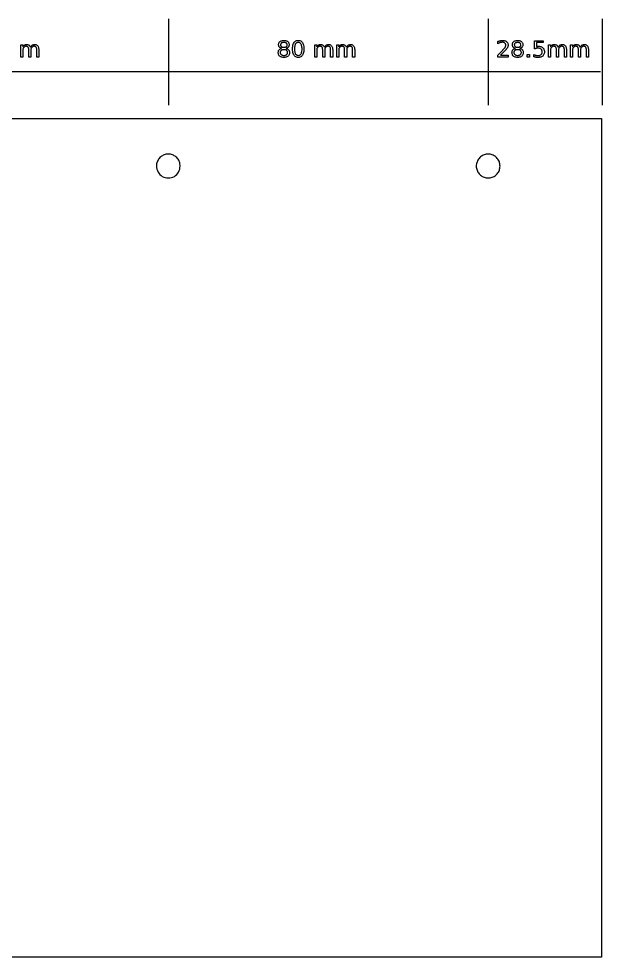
# Model space of a CAD drawing. Extents: x -91 to 206, y 120 to 354.
# Drawn here: x 60.6 to 206.5, y 119.5 to 354.3 of the extents above; entities that cross this region are included whole.
import ezdxf

# ---------------------------------------------------------------- set-up
doc = ezdxf.new("R2010")
doc.units = 0
doc.layers.get('0').update_dxf_attribs({"linetype": 'CONTINUOUS'})

msp = doc.modelspace()

# ---------------------------------------------------------------- linework, layer by layer
at = {"color": 5}
for points in [[(97.996888, 354.309835), (97.996888, 332.664679)], [(177.996888, 354.309835), (177.996888, 332.664679)], [(206.496888, 354.309835), (206.496888, 332.664679)], [(61.572118, 346.45242), (61.572118, 344.707824), (61.062238, 344.707824), (61.062238, 347.794629), (61.572118, 347.794629), (61.572118, 347.315072)], [(135.086028, 346.452428), (135.086028, 344.707831), (134.576158, 344.707831), (134.576158, 347.794637), (135.086028, 347.794637), (135.086028, 347.31508)], [(140.587158, 346.452428), (140.587158, 344.707831), (140.077288, 344.707831), (140.077288, 347.794637), (140.587158, 347.794637), (140.587158, 347.31508)], [(180.389548, 348.061976), (180.389548, 348.624216)], [(189.542478, 348.822653), (191.728048, 348.822653), (191.728048, 348.35412), (190.052358, 348.35412), (190.052358, 347.345396)], [(189.542478, 346.755592), (189.542478, 348.822653)], [(193.549818, 346.452428), (193.549818, 344.707831), (193.039938, 344.707831), (193.039938, 347.794637), (193.549818, 347.794637), (193.549818, 347.31508)], [(199.050938, 346.452428), (199.050938, 344.707831), (198.541068, 344.707831), (198.541068, 347.794637), (199.050938, 347.794637), (199.050938, 347.31508)], [(63.570268, 346.45242), (63.570268, 344.707824), (63.060398, 344.707824), (63.060398, 346.554395)], [(65.568428, 346.570931), (65.568428, 344.707824), (65.058548, 344.707824), (65.058548, 346.554395)], [(137.084188, 346.452428), (137.084188, 344.707831), (136.574318, 344.707831), (136.574318, 346.554403)], [(139.082348, 346.570939), (139.082348, 344.707831), (138.572468, 344.707831), (138.572468, 346.554403)], [(142.585318, 346.452428), (142.585318, 344.707831), (142.075438, 344.707831), (142.075438, 346.554403)], [(144.583468, 346.570939), (144.583468, 344.707831), (144.073598, 344.707831), (144.073598, 346.554403)], [(181.031718, 345.176364), (182.974748, 345.176364), (182.974748, 344.707831), (180.361988, 344.707831), (180.361988, 345.176364)], [(189.368848, 344.804294), (189.368848, 345.363778)], [(195.547968, 346.452428), (195.547968, 344.707831), (195.038098, 344.707831), (195.038098, 346.554403)], [(197.546128, 346.570939), (197.546128, 344.707831), (197.036248, 344.707831), (197.036248, 346.554403)], [(201.049098, 346.452428), (201.049098, 344.707831), (200.539228, 344.707831), (200.539228, 346.554403)], [(203.047258, 346.570939), (203.047258, 344.707831), (202.537378, 344.707831), (202.537378, 346.554403)], [(17.945068, 341.080669), (97.945068, 341.080669)], [(97.945068, 341.080669), (177.945068, 341.080669)], [(177.945068, 341.080669), (206.094898, 341.080669)]]:
    msp.add_lwpolyline(points, dxfattribs=at)
for points in [[(126.112248, 347.7781)], [(130.466848, 348.897067)], [(130.466848, 348.456095)], [(184.576028, 347.7781)], [(63.484838, 347.202073)], [(126.316198, 346.898912)], [(126.872928, 346.66189)], [(136.998748, 347.20208)], [(142.499878, 347.20208)], [(181.031678, 345.176363)], [(184.779978, 346.898912)], [(185.336708, 346.66189)], [(187.740008, 345.407875), (188.321538, 345.407875), (188.321538, 344.707831), (187.740008, 344.707831)], [(195.462528, 347.20208)], [(200.963658, 347.20208)]]:
    msp.add_lwpolyline(points, close=True, dxfattribs=at)
at = {"color": 1}
for points in [[(-90.459221, 329.33833), (206.349369, 329.33833), (206.349369, 119.52975), (-90.459221, 119.52975)], [(100.95167, 317.46232)], [(180.954227, 317.46362)]]:
    msp.add_lwpolyline(points, close=True, dxfattribs=at)
at = {"color": 5}
for points, knots in [([(61.572118, 347.315072), (61.611347, 347.374125), (61.686951, 347.487937), (61.828163, 347.629784), (61.985219, 347.739536), (62.161388, 347.815695), (62.356489, 347.860097), (62.564573, 347.874208), (62.773344, 347.858061), (62.968417, 347.800875), (63.139743, 347.703534), (63.28603, 347.57005), (63.405774, 347.400735), (63.457813, 347.269977), (63.484838, 347.202073)], [0, 0, 0, 0, 0.212274, 0.409109, 0.596416, 0.783878, 0.981091, 1.193841, 1.407515, 1.606028, 1.798563, 1.993456, 2.195839, 2.414486, 2.414486, 2.414486, 2.414486]), ([(63.484838, 347.202073), (63.527609, 347.272962), (63.609431, 347.408573), (63.763346, 347.579592), (63.934546, 347.711975), (64.12625, 347.804194), (64.337859, 347.858187), (64.585697, 347.876807), (64.854422, 347.848465), (65.116998, 347.731426), (65.322338, 347.533093), (65.468775, 347.267321), (65.555133, 346.938297), (65.563782, 346.699295), (65.568428, 346.570931)], [0, 0, 0, 0, 0.247935, 0.474302, 0.685795, 0.893291, 1.107873, 1.337034, 1.636455, 1.909028, 2.183054, 2.477501, 2.808905, 3.193408, 3.193408, 3.193408, 3.193408]), ([(126.316198, 346.898912), (126.241113, 346.921157), (126.096413, 346.964027), (125.905178, 347.078714), (125.75069, 347.22597), (125.638321, 347.405116), (125.571161, 347.610366), (125.549506, 347.858416), (125.580384, 348.132542), (125.701266, 348.406376), (125.904208, 348.625992), (126.175273, 348.786155), (126.506756, 348.880005), (126.873343, 348.906132), (127.239876, 348.880039), (127.571609, 348.786498), (127.841783, 348.62557), (128.044615, 348.406417), (128.16544, 348.132534), (128.196438, 347.858399), (128.174467, 347.610272), (128.106453, 347.404723), (127.992237, 347.227027), (127.840066, 347.07864), (127.650388, 346.964069), (127.506872, 346.92117), (127.432408, 346.898912)], [0, 0, 0, 0, 0.234166, 0.451276, 0.661787, 0.869015, 1.079059, 1.303388, 1.611774, 1.896744, 2.185937, 2.49422, 2.829658, 3.210108, 3.591775, 3.927209, 4.234442, 4.523639, 4.808609, 5.116996, 5.341355, 5.55169, 5.759739, 5.968931, 6.184465, 6.416894, 6.416894, 6.416894, 6.416894]), ([(126.112248, 347.7781), (126.115871, 347.711604), (126.122756, 347.585233), (126.191832, 347.41093), (126.306157, 347.270534), (126.463637, 347.169563), (126.657628, 347.110683), (126.872434, 347.094463), (127.086854, 347.110745), (127.280157, 347.16954), (127.436834, 347.271535), (127.554714, 347.410194), (127.623927, 347.584953), (127.642888, 347.7781), (127.623927, 347.971247), (127.554714, 348.146007), (127.436834, 348.284666), (127.280157, 348.386661), (127.086854, 348.445456), (126.872434, 348.461738), (126.657628, 348.445518), (126.463637, 348.386638), (126.306157, 348.285667), (126.191832, 348.145271), (126.122756, 347.970967), (126.115871, 347.844596), (126.112248, 347.7781)], [0, 0, 0, 0, 0.198745, 0.377702, 0.552034, 0.733625, 0.930322, 1.154147, 1.376444, 1.572265, 1.7536, 1.929884, 2.109527, 2.308341, 2.507156, 2.686799, 2.863083, 3.044418, 3.240239, 3.462536, 3.686361, 3.883058, 4.064649, 4.238981, 4.417938, 4.616684, 4.616684, 4.616684, 4.616684]), ([(129.408518, 345.173608), (129.334352, 345.311041), (129.173828, 345.608501), (129.067595, 346.154535), (129.032919, 346.761107), (129.065447, 347.370007), (129.180185, 347.910433), (129.380384, 348.346275), (129.668838, 348.668564), (130.045414, 348.86733), (130.322785, 348.886902), (130.466848, 348.897067)], [0, 0, 0, 0, 0.466233, 1.009117, 1.648581, 2.289267, 2.832151, 3.297281, 3.711439, 4.108773, 4.538165, 4.538165, 4.538165, 4.538165]), ([(131.522428, 348.348608), (131.597164, 348.21163), (131.759039, 347.914946), (131.865965, 347.368556), (131.900878, 346.76192), (131.868048, 346.15298), (131.752234, 345.612279), (131.551051, 345.177569), (131.263461, 344.853718), (130.887677, 344.661747), (130.466413, 344.610112), (130.046833, 344.662526), (129.664884, 344.851244), (129.4951, 345.064737), (129.408518, 345.173608)], [0, 0, 0, 0, 0.465798, 1.008888, 1.649594, 2.289077, 2.832167, 3.299068, 3.711061, 4.107159, 4.536209, 4.965558, 5.36247, 5.775502, 5.775502, 5.775502, 5.775502]), ([(130.466848, 348.456095), (130.376837, 348.447911), (130.199888, 348.431822), (129.967145, 348.27127), (129.797061, 348.020053), (129.682355, 347.679456), (129.615979, 347.250634), (129.597767, 346.761515), (129.615933, 346.272402), (129.682731, 345.843607), (129.796315, 345.503049), (129.967438, 345.251197), (130.20011, 345.096507), (130.467262, 345.054837), (130.734369, 345.09634), (130.967632, 345.250831), (131.136854, 345.503815), (131.25299, 345.843211), (131.32025, 346.272399), (131.338836, 346.761515), (131.320204, 347.250637), (131.253368, 347.679853), (131.136108, 348.01929), (130.967925, 348.271636), (130.734596, 348.432005), (130.557257, 348.447961), (130.466848, 348.456095)], [0, 0, 0, 0, 0.267247, 0.525368, 0.815319, 1.164934, 1.594471, 2.113469, 2.631244, 3.06078, 3.411548, 3.700255, 3.957873, 4.225066, 4.493467, 4.751085, 5.039077, 5.39037, 5.820061, 6.33785, 6.856863, 7.286553, 7.636696, 7.925935, 8.184055, 8.45251, 8.45251, 8.45251, 8.45251]), ([(130.466848, 348.897067), (130.610426, 348.886679), (130.886683, 348.866692), (131.267901, 348.67131), (131.436434, 348.457636), (131.522428, 348.348608)], [0, 0, 0, 0, 0.429094, 0.825614, 1.238735, 1.238735, 1.238735, 1.238735]), ([(135.086028, 347.31508), (135.125258, 347.374133), (135.200865, 347.487943), (135.342077, 347.629789), (135.499131, 347.739545), (135.675301, 347.815701), (135.870402, 347.860105), (136.078485, 347.874216), (136.287256, 347.858069), (136.482331, 347.800882), (136.653661, 347.703545), (136.799944, 347.570055), (136.919685, 347.400741), (136.971724, 347.269984), (136.998748, 347.20208)], [0, 0, 0, 0, 0.212276, 0.40911, 0.596414, 0.78388, 0.981093, 1.193839, 1.407514, 1.606031, 1.798571, 1.99346, 2.195841, 2.414488, 2.414488, 2.414488, 2.414488]), ([(136.998748, 347.20208), (137.041521, 347.272969), (137.123345, 347.408579), (137.27726, 347.579598), (137.448458, 347.711985), (137.640165, 347.804201), (137.851778, 347.858195), (138.099616, 347.876815), (138.368342, 347.848473), (138.630918, 347.731434), (138.836259, 347.533101), (138.982695, 347.267329), (139.069053, 346.938305), (139.077702, 346.699303), (139.082348, 346.570939)], [0, 0, 0, 0, 0.247938, 0.474305, 0.685794, 0.893295, 1.107881, 1.337043, 1.636464, 1.909036, 2.183062, 2.47751, 2.808914, 3.193417, 3.193417, 3.193417, 3.193417]), ([(140.587158, 347.31508), (140.626388, 347.374133), (140.701995, 347.487943), (140.843207, 347.629789), (141.000261, 347.739545), (141.176431, 347.815701), (141.371532, 347.860105), (141.579615, 347.874216), (141.788386, 347.858069), (141.983461, 347.800882), (142.154791, 347.703545), (142.301074, 347.570055), (142.420815, 347.400741), (142.472854, 347.269984), (142.499878, 347.20208)], [0, 0, 0, 0, 0.212276, 0.40911, 0.596414, 0.78388, 0.981093, 1.193839, 1.407514, 1.606031, 1.798571, 1.99346, 2.195841, 2.414488, 2.414488, 2.414488, 2.414488]), ([(142.499878, 347.20208), (142.542651, 347.272969), (142.624475, 347.408579), (142.77839, 347.579598), (142.949588, 347.711985), (143.141295, 347.804201), (143.352908, 347.858195), (143.600746, 347.876815), (143.869472, 347.848473), (144.132048, 347.731434), (144.337389, 347.533102), (144.483819, 347.267328), (144.570174, 346.938304), (144.578823, 346.699303), (144.583468, 346.570939)], [0, 0, 0, 0, 0.247938, 0.474305, 0.685794, 0.893295, 1.107881, 1.337043, 1.636464, 1.909036, 2.183062, 2.477508, 2.808911, 3.193413, 3.193413, 3.193413, 3.193413]), ([(180.361988, 345.176364), (180.44082, 345.257587), (180.614969, 345.437017), (180.902687, 345.729922), (181.218875, 346.049581), (181.515966, 346.350684), (181.746356, 346.587972), (181.92467, 346.779015), (182.067626, 346.947641), (182.193453, 347.116167), (182.285639, 347.26852), (182.34785, 347.410961), (182.384931, 347.549474), (182.39892, 347.710793), (182.378017, 347.890663), (182.298245, 348.077309), (182.166115, 348.229401), (181.995742, 348.346435), (181.789046, 348.415702), (181.58138, 348.433413), (181.382405, 348.421248), (181.196884, 348.390321), (181.004928, 348.339309), (180.806186, 348.266794), (180.598906, 348.174814), (180.46103, 348.100503), (180.389548, 348.061976)], [0, 0, 0, 0, 0.339565, 0.750139, 1.231728, 1.688421, 2.019126, 2.223911, 2.472304, 2.681961, 2.854275, 3.005305, 3.146801, 3.282376, 3.489157, 3.683373, 3.881936, 4.085536, 4.296463, 4.528194, 4.706402, 4.893531, 5.091481, 5.301389, 5.527592, 5.771128, 5.771128, 5.771128, 5.771128]), ([(180.389548, 348.624216), (180.462372, 348.6525), (180.603634, 348.707365), (180.813435, 348.775294), (181.013055, 348.829129), (181.202411, 348.867829), (181.38111, 348.891597), (181.629777, 348.902545), (181.938311, 348.877289), (182.289334, 348.77223), (182.577805, 348.592535), (182.796984, 348.351394), (182.928388, 348.052024), (182.959349, 347.779051), (182.945833, 347.557141), (182.913382, 347.394834), (182.857903, 347.234703), (182.773965, 347.069217), (182.656216, 346.892017), (182.542302, 346.736557), (182.410858, 346.59583), (182.264703, 346.441614), (182.052048, 346.220106), (181.771277, 345.932601), (181.424126, 345.576954), (181.169936, 345.31749), (181.031678, 345.176363)], [0, 0, 0, 0, 0.234333, 0.454552, 0.661205, 0.854287, 1.033987, 1.201366, 1.600437, 1.956664, 2.290225, 2.607758, 2.919497, 3.254738, 3.421366, 3.585324, 3.749578, 3.928297, 4.140317, 4.387453, 4.505159, 4.717664, 5.024996, 5.426275, 5.923263, 6.515959, 6.515959, 6.515959, 6.515959]), ([(184.779978, 346.898912), (184.704893, 346.921157), (184.560193, 346.964027), (184.368958, 347.078714), (184.21447, 347.22597), (184.102101, 347.405116), (184.034941, 347.610366), (184.013286, 347.858416), (184.044164, 348.132542), (184.165046, 348.406376), (184.367988, 348.625992), (184.639053, 348.786155), (184.970536, 348.880005), (185.337124, 348.906132), (185.703658, 348.880039), (186.035393, 348.786497), (186.305573, 348.625574), (186.5084, 348.406416), (186.629221, 348.132533), (186.660218, 347.858399), (186.638247, 347.610272), (186.570233, 347.404723), (186.456017, 347.227028), (186.303851, 347.078638), (186.114171, 346.964069), (185.970654, 346.92117), (185.896188, 346.898912)], [0, 0, 0, 0, 0.234166, 0.451276, 0.661787, 0.869015, 1.079059, 1.303388, 1.611774, 1.896744, 2.185937, 2.49422, 2.829658, 3.210108, 3.591776, 3.927214, 4.234451, 4.523644, 4.808613, 5.117, 5.341359, 5.551694, 5.759743, 5.968931, 6.184466, 6.416899, 6.416899, 6.416899, 6.416899]), ([(184.576028, 347.7781), (184.579651, 347.711604), (184.586536, 347.585233), (184.655612, 347.41093), (184.769937, 347.270534), (184.927417, 347.169563), (185.121408, 347.110683), (185.336214, 347.094463), (185.550634, 347.110745), (185.743937, 347.16954), (185.900614, 347.271535), (186.018494, 347.410194), (186.087707, 347.584953), (186.106668, 347.7781), (186.087707, 347.971247), (186.018494, 348.146007), (185.900614, 348.284666), (185.743937, 348.386661), (185.550634, 348.445456), (185.336214, 348.461738), (185.121408, 348.445518), (184.927417, 348.386638), (184.769937, 348.285667), (184.655612, 348.145271), (184.586536, 347.970967), (184.579651, 347.844596), (184.576028, 347.7781)], [0, 0, 0, 0, 0.198745, 0.377702, 0.552034, 0.733625, 0.930322, 1.154147, 1.376444, 1.572265, 1.7536, 1.929884, 2.109527, 2.308341, 2.507156, 2.686799, 2.863083, 3.044418, 3.240239, 3.462536, 3.686361, 3.883058, 4.064649, 4.238981, 4.417938, 4.616684, 4.616684, 4.616684, 4.616684]), ([(193.549818, 347.31508), (193.589046, 347.374133), (193.66465, 347.487943), (193.805859, 347.62979), (193.962911, 347.739545), (194.139081, 347.815701), (194.334182, 347.860105), (194.542267, 347.874216), (194.751039, 347.858069), (194.946115, 347.800883), (195.117442, 347.703543), (195.263724, 347.570055), (195.383465, 347.400741), (195.435504, 347.269984), (195.462528, 347.20208)], [0, 0, 0, 0, 0.212273, 0.409105, 0.596408, 0.783874, 0.981087, 1.193832, 1.407512, 1.606029, 1.798565, 1.993454, 2.195835, 2.414482, 2.414482, 2.414482, 2.414482]), ([(195.462528, 347.20208), (195.505301, 347.272969), (195.587127, 347.40858), (195.741044, 347.5796), (195.912246, 347.711982), (196.10395, 347.804202), (196.315559, 347.858195), (196.563397, 347.876815), (196.832122, 347.848473), (197.094698, 347.731434), (197.300039, 347.533101), (197.446475, 347.267329), (197.532833, 346.938305), (197.541482, 346.699303), (197.546128, 346.570939)], [0, 0, 0, 0, 0.247938, 0.474308, 0.685801, 0.893298, 1.10788, 1.337041, 1.636462, 1.909034, 2.18306, 2.477508, 2.808912, 3.193415, 3.193415, 3.193415, 3.193415]), ([(199.050938, 347.31508), (199.090168, 347.374133), (199.165775, 347.487943), (199.306987, 347.629789), (199.464041, 347.739545), (199.640211, 347.815701), (199.835312, 347.860105), (200.043395, 347.874216), (200.252166, 347.858069), (200.447241, 347.800882), (200.618571, 347.703545), (200.764854, 347.570055), (200.884595, 347.400741), (200.936634, 347.269984), (200.963658, 347.20208)], [0, 0, 0, 0, 0.212276, 0.40911, 0.596414, 0.78388, 0.981093, 1.193839, 1.407514, 1.606031, 1.798571, 1.99346, 2.195841, 2.414488, 2.414488, 2.414488, 2.414488]), ([(200.963658, 347.20208), (201.006431, 347.272969), (201.088255, 347.408579), (201.24217, 347.579598), (201.413368, 347.711985), (201.605075, 347.804201), (201.816688, 347.858195), (202.064526, 347.876815), (202.333252, 347.848473), (202.595828, 347.731434), (202.801169, 347.533101), (202.947605, 347.267329), (203.033963, 346.938305), (203.042612, 346.699303), (203.047258, 346.570939)], [0, 0, 0, 0, 0.247938, 0.474305, 0.685794, 0.893295, 1.107881, 1.337043, 1.636464, 1.909036, 2.183062, 2.47751, 2.808914, 3.193417, 3.193417, 3.193417, 3.193417]), ([(63.060398, 346.554395), (63.057715, 346.645229), (63.052807, 346.811391), (63.002617, 347.03655), (62.915129, 347.21434), (62.784316, 347.342658), (62.612095, 347.415759), (62.404155, 347.435638), (62.180536, 347.411361), (61.964312, 347.320656), (61.790874, 347.168285), (61.661772, 346.967976), (61.584215, 346.722555), (61.576304, 346.545899), (61.572118, 346.45242)], [0, 0, 0, 0, 0.272187, 0.497912, 0.686794, 0.85875, 1.035608, 1.236697, 1.479788, 1.703677, 1.928615, 2.161685, 2.41067, 2.690497, 2.690497, 2.690497, 2.690497]), ([(65.058548, 346.554395), (65.055864, 346.644831), (65.050944, 346.810603), (65.000466, 347.035571), (64.913667, 347.213957), (64.783364, 347.34224), (64.613213, 347.415718), (64.405777, 347.435618), (64.18178, 347.411623), (63.963753, 347.32228), (63.788504, 347.171188), (63.659887, 346.970144), (63.582305, 346.723887), (63.574436, 346.546416), (63.570268, 346.45242)], [0, 0, 0, 0, 0.270964, 0.496689, 0.686656, 0.858175, 1.033355, 1.2314, 1.477498, 1.702719, 1.927122, 2.160451, 2.410313, 2.691665, 2.691665, 2.691665, 2.691665]), ([(127.432408, 346.898912), (127.516593, 346.875063), (127.678541, 346.829184), (127.892979, 346.703279), (128.064628, 346.538604), (128.192823, 346.340542), (128.269563, 346.111256), (128.293649, 345.825525), (128.261737, 345.507578), (128.138886, 345.185874), (127.925525, 344.932034), (127.635677, 344.750259), (127.275171, 344.646451), (126.872843, 344.617975), (126.470124, 344.646445), (126.109059, 344.750564), (125.817714, 344.931052), (125.605786, 345.1863), (125.483915, 345.507702), (125.452249, 345.825531), (125.476268, 346.111272), (125.553091, 346.34048), (125.681194, 346.539145), (125.854496, 346.703083), (126.069596, 346.829098), (126.23191, 346.87505), (126.316198, 346.898912)], [0, 0, 0, 0, 0.26166, 0.503362, 0.737269, 0.96951, 1.20425, 1.454784, 1.824815, 2.154238, 2.472104, 2.801789, 3.165915, 3.586037, 4.006463, 4.37147, 4.702447, 5.019334, 5.348416, 5.718414, 5.968947, 6.203686, 6.435924, 6.670941, 6.913437, 7.175388, 7.175388, 7.175388, 7.175388]), ([(126.872928, 346.66189), (126.790362, 346.658027), (126.634194, 346.65072), (126.417817, 346.578183), (126.24137, 346.4587), (126.111359, 346.293872), (126.035046, 346.090215), (126.014068, 345.865381), (126.035046, 345.64056), (126.111359, 345.436869), (126.24137, 345.272164), (126.417817, 345.152202), (126.634194, 345.081642), (126.872929, 345.062126), (127.111649, 345.081651), (127.328065, 345.152171), (127.504915, 345.27264), (127.635684, 345.437622), (127.713268, 345.641205), (127.734661, 345.865802), (127.71333, 346.090333), (127.636082, 346.294284), (127.504541, 346.457807), (127.329194, 346.578616), (127.112417, 346.650755), (126.95588, 346.658033), (126.872928, 346.66189)], [0, 0, 0, 0, 0.247033, 0.467248, 0.675101, 0.877886, 1.086711, 1.318362, 1.550012, 1.758836, 1.961621, 2.169475, 2.389689, 2.636722, 2.883752, 3.103966, 3.311823, 3.516516, 3.725673, 3.956139, 4.187823, 4.39698, 4.600715, 4.807563, 5.027777, 5.276027, 5.276027, 5.276027, 5.276027]), ([(136.574318, 346.554403), (136.571635, 346.645237), (136.566727, 346.811399), (136.516537, 347.036557), (136.42905, 347.21435), (136.298232, 347.342664), (136.126013, 347.415766), (135.918072, 347.435646), (135.694453, 347.411369), (135.478227, 347.320665), (135.304795, 347.168289), (135.175686, 346.967984), (135.098126, 346.722563), (135.090214, 346.545907), (135.086028, 346.452428)], [0, 0, 0, 0, 0.272187, 0.497912, 0.686794, 0.858753, 1.035611, 1.236696, 1.479791, 1.70368, 1.928615, 2.161688, 2.410674, 2.690501, 2.690501, 2.690501, 2.690501]), ([(138.572468, 346.554403), (138.569784, 346.644839), (138.564864, 346.810611), (138.514386, 347.035579), (138.427587, 347.213965), (138.297284, 347.342248), (138.127133, 347.415726), (137.919696, 347.435626), (137.695698, 347.41163), (137.477669, 347.322286), (137.302413, 347.171198), (137.173804, 346.97015), (137.096225, 346.723895), (137.088356, 346.546424), (137.084188, 346.452428)], [0, 0, 0, 0, 0.270964, 0.496689, 0.686656, 0.858175, 1.033355, 1.2314, 1.477499, 1.702723, 1.927131, 2.160457, 2.410317, 2.691668, 2.691668, 2.691668, 2.691668]), ([(142.075438, 346.554403), (142.072755, 346.645237), (142.067848, 346.811399), (142.01766, 347.036556), (141.93018, 347.214351), (141.799362, 347.342664), (141.627143, 347.415767), (141.419202, 347.435646), (141.195583, 347.411369), (140.979357, 347.320665), (140.805925, 347.168289), (140.676816, 346.967984), (140.599256, 346.722563), (140.591344, 346.545907), (140.587158, 346.452428)], [0, 0, 0, 0, 0.272187, 0.497912, 0.686791, 0.85875, 1.035607, 1.236692, 1.479787, 1.703677, 1.928611, 2.161684, 2.410671, 2.690497, 2.690497, 2.690497, 2.690497]), ([(144.073598, 346.554403), (144.070914, 346.644839), (144.065993, 346.810612), (144.015513, 347.035581), (143.928706, 347.213961), (143.79841, 347.342249), (143.628261, 347.415726), (143.420826, 347.435626), (143.196828, 347.41163), (142.978799, 347.322286), (142.803543, 347.171198), (142.674934, 346.97015), (142.597355, 346.723895), (142.589486, 346.546424), (142.585318, 346.452428)], [0, 0, 0, 0, 0.270964, 0.49669, 0.686659, 0.858174, 1.033351, 1.231396, 1.477494, 1.702719, 1.927126, 2.160452, 2.410312, 2.691664, 2.691664, 2.691664, 2.691664]), ([(185.896188, 346.898912), (185.980373, 346.875063), (186.142321, 346.829184), (186.356759, 346.703279), (186.528408, 346.538604), (186.656603, 346.340542), (186.733343, 346.111256), (186.757429, 345.825525), (186.725517, 345.507578), (186.602666, 345.185874), (186.389305, 344.932034), (186.099457, 344.750259), (185.738951, 344.646451), (185.336623, 344.617975), (184.933904, 344.646445), (184.572839, 344.750564), (184.281494, 344.931052), (184.069566, 345.1863), (183.947695, 345.507702), (183.916029, 345.825531), (183.940049, 346.111273), (184.016875, 346.340482), (184.144985, 346.539142), (184.31828, 346.703084), (184.533378, 346.829098), (184.695691, 346.87505), (184.779978, 346.898912)], [0, 0, 0, 0, 0.26166, 0.503362, 0.737269, 0.96951, 1.20425, 1.454784, 1.824815, 2.154238, 2.472104, 2.801789, 3.165915, 3.586037, 4.006463, 4.37147, 4.702447, 5.019334, 5.348416, 5.718414, 5.968947, 6.203687, 6.435928, 6.670941, 6.913434, 7.175384, 7.175384, 7.175384, 7.175384]), ([(185.336708, 346.66189), (185.254142, 346.658027), (185.097974, 346.65072), (184.881597, 346.578183), (184.70515, 346.4587), (184.575139, 346.293872), (184.498826, 346.090215), (184.477848, 345.865381), (184.498826, 345.64056), (184.575139, 345.436869), (184.70515, 345.272164), (184.881597, 345.152202), (185.097974, 345.081642), (185.336709, 345.062126), (185.575429, 345.081651), (185.791845, 345.152171), (185.968695, 345.27264), (186.099464, 345.437622), (186.177048, 345.641205), (186.198441, 345.865802), (186.17711, 346.090333), (186.099862, 346.294284), (185.968321, 346.457807), (185.792974, 346.578616), (185.576197, 346.650755), (185.41966, 346.658033), (185.336708, 346.66189)], [0, 0, 0, 0, 0.247033, 0.467248, 0.675101, 0.877886, 1.086711, 1.318362, 1.550012, 1.758836, 1.961621, 2.169475, 2.389689, 2.636722, 2.883752, 3.103966, 3.311823, 3.516516, 3.725673, 3.956139, 4.187823, 4.39698, 4.600715, 4.807563, 5.027777, 5.276027, 5.276027, 5.276027, 5.276027]), ([(190.052358, 347.345396), (190.079212, 347.354076), (190.132503, 347.371299), (190.213524, 347.391512), (190.294667, 347.406296), (190.375414, 347.419166), (190.456439, 347.426491), (190.653597, 347.431555), (190.953347, 347.4047), (191.331094, 347.279436), (191.639166, 347.064919), (191.869912, 346.776464), (192.006434, 346.419951), (192.044301, 346.024709), (192.006181, 345.627732), (191.866284, 345.266317), (191.627475, 344.977092), (191.301599, 344.769383), (190.89934, 344.649427), (190.549141, 344.623538), (190.276975, 344.631232), (190.100322, 344.646087), (189.921532, 344.670553), (189.740135, 344.705434), (189.555196, 344.749279), (189.431671, 344.785747), (189.368848, 344.804294)], [0, 0, 0, 0, 0.084651, 0.167982, 0.250265, 0.332033, 0.41321, 0.494088, 0.923641, 1.3086, 1.674752, 2.034162, 2.400439, 2.803172, 3.21578, 3.586828, 3.948183, 4.321828, 4.729191, 5.194915, 5.368923, 5.545924, 5.726436, 5.910038, 6.099887, 6.296367, 6.296367, 6.296367, 6.296367]), ([(189.368848, 345.363778), (189.424119, 345.335321), (189.533823, 345.278837), (189.70568, 345.212171), (189.881268, 345.159848), (190.062245, 345.122997), (190.249416, 345.101269), (190.475436, 345.09203), (190.728214, 345.111381), (190.989068, 345.194818), (191.202217, 345.336646), (191.362354, 345.528365), (191.457236, 345.766253), (191.483506, 346.027988), (191.457236, 346.289723), (191.362354, 346.527613), (191.202218, 346.71932), (190.989066, 346.861198), (190.728221, 346.944425), (190.49028, 346.963373), (190.291738, 346.955828), (190.142513, 346.939171), (189.993396, 346.91175), (189.843886, 346.871815), (189.692725, 346.820534), (189.593236, 346.777532), (189.542478, 346.755592)], [0, 0, 0, 0, 0.186394, 0.36996, 0.552021, 0.735495, 0.923287, 1.116658, 1.413786, 1.679029, 1.929076, 2.171819, 2.416973, 2.685488, 2.954002, 3.199156, 3.441899, 3.691946, 3.957189, 4.254317, 4.403246, 4.552988, 4.704346, 4.857659, 5.016867, 5.182703, 5.182703, 5.182703, 5.182703]), ([(195.038098, 346.554403), (195.035415, 346.645237), (195.030507, 346.811399), (194.980317, 347.036557), (194.89283, 347.21435), (194.762012, 347.342664), (194.589793, 347.415766), (194.381854, 347.435646), (194.158236, 347.411369), (193.942012, 347.320664), (193.768575, 347.168292), (193.639472, 346.967983), (193.561915, 346.722562), (193.554004, 346.545907), (193.549818, 346.452428)], [0, 0, 0, 0, 0.272187, 0.497912, 0.686794, 0.858753, 1.035611, 1.236696, 1.479786, 1.703676, 1.928614, 2.161684, 2.410669, 2.690495, 2.690495, 2.690495, 2.690495]), ([(197.036248, 346.554403), (197.033564, 346.644839), (197.028644, 346.810611), (196.978166, 347.035579), (196.891367, 347.213965), (196.761064, 347.342248), (196.590913, 347.415726), (196.383477, 347.435626), (196.15948, 347.411631), (195.941453, 347.322287), (195.766204, 347.171195), (195.637587, 346.970152), (195.560005, 346.723895), (195.552136, 346.546424), (195.547968, 346.452428)], [0, 0, 0, 0, 0.270964, 0.496689, 0.686656, 0.858175, 1.033355, 1.2314, 1.477498, 1.702719, 1.927122, 2.160452, 2.410313, 2.691664, 2.691664, 2.691664, 2.691664]), ([(200.539228, 346.554403), (200.536545, 346.645237), (200.531637, 346.811399), (200.481447, 347.036557), (200.39396, 347.21435), (200.263142, 347.342664), (200.090923, 347.415766), (199.882982, 347.435646), (199.659363, 347.411369), (199.443137, 347.320665), (199.269705, 347.168289), (199.140596, 346.967984), (199.063036, 346.722563), (199.055124, 346.545907), (199.050938, 346.452428)], [0, 0, 0, 0, 0.272187, 0.497912, 0.686794, 0.858753, 1.035611, 1.236696, 1.479791, 1.70368, 1.928615, 2.161688, 2.410674, 2.690501, 2.690501, 2.690501, 2.690501]), ([(202.537378, 346.554403), (202.534694, 346.644839), (202.529773, 346.810612), (202.479293, 347.035581), (202.392486, 347.213961), (202.26219, 347.342249), (202.092041, 347.415726), (201.884606, 347.435626), (201.660608, 347.41163), (201.442579, 347.322286), (201.267323, 347.171198), (201.138714, 346.97015), (201.061135, 346.723895), (201.053266, 346.546424), (201.049098, 346.452428)], [0, 0, 0, 0, 0.270964, 0.49669, 0.686659, 0.858174, 1.033351, 1.231396, 1.477494, 1.702719, 1.927126, 2.160452, 2.410312, 2.691664, 2.691664, 2.691664, 2.691664])]:
    msp.add_open_spline(points, degree=3, knots=knots, dxfattribs=at)
at = {"color": 1}
for points, knots in [([(100.95167, 317.46232), (100.869811, 316.937293), (100.708521, 315.90281), (99.522817, 314.763953), (97.97607, 314.341882), (96.413252, 314.76418), (95.274807, 315.901925), (94.901436, 317.290654), (95.117821, 318.501556), (95.645047, 319.415805), (96.453361, 320.095007), (97.445898, 320.455343), (98.5006, 320.455333), (99.494551, 320.095037), (100.297219, 319.415696), (100.845425, 318.501959), (100.916085, 317.810527), (100.95167, 317.46232)], [0, 0, 0, 0, 1.557234, 3.068281, 4.625515, 6.182749, 7.693795, 9.251029, 10.290351, 11.314798, 12.35412, 13.393441, 14.417889, 15.45721, 16.496532, 17.520979, 18.5603, 18.5603, 18.5603, 18.5603]), ([(180.954227, 317.46362), (180.918627, 317.115264), (180.847937, 316.423539), (180.299497, 315.509412), (179.496488, 314.829784), (178.502113, 314.469331), (177.446968, 314.469331), (176.453986, 314.829784), (175.645416, 315.509412), (175.117637, 316.423539), (174.933363, 317.46362), (175.117637, 318.503701), (175.645416, 319.417828), (176.453986, 320.097456), (177.446968, 320.457909), (178.502113, 320.457909), (179.496488, 320.097456), (180.299497, 319.417828), (180.847937, 318.503701), (180.918627, 317.811976), (180.954227, 317.46362)], [0, 0, 0, 0, 1.039764, 2.064647, 3.104411, 4.144175, 5.169058, 6.208822, 7.248586, 8.273469, 9.313233, 10.352996, 11.37788, 12.417644, 13.457407, 14.482291, 15.522054, 16.561818, 17.586702, 18.626465, 18.626465, 18.626465, 18.626465])]:
    msp.add_open_spline(points, degree=3, knots=knots, dxfattribs=at)

doc.saveas('drawing.dxf')
